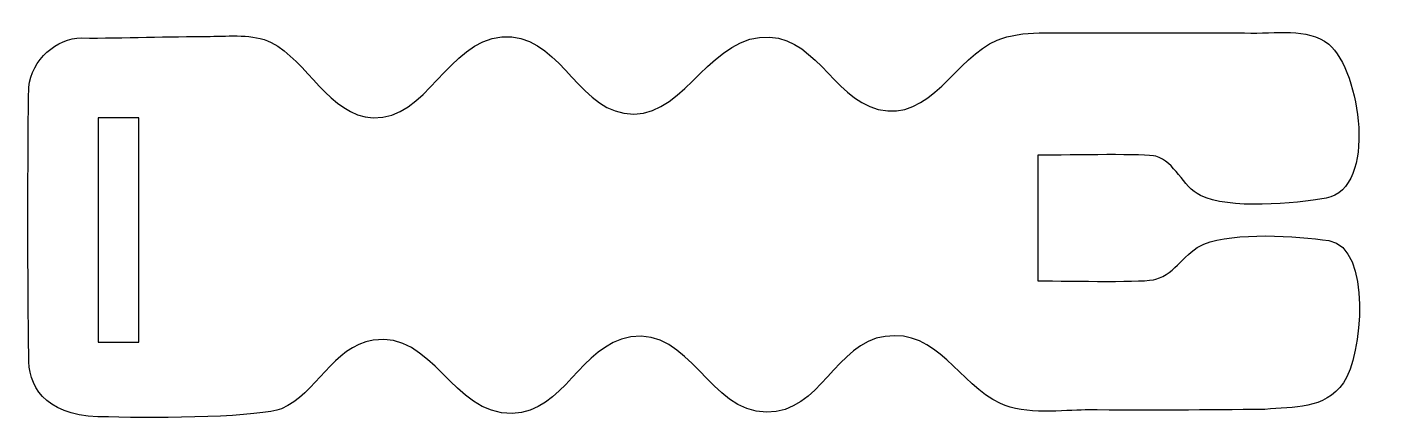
# Model space of a CAD drawing. Extents: x 35 to 176, y 60 to 101.
import ezdxf

# ---------------------------------------------------------------- set-up
doc = ezdxf.new("R2010")
doc.units = 0
doc.header["$MEASUREMENT"] = 0
doc.layers.add('LAYER_1', color=160, linetype='Continuous')

# ---------------------------------------------------------------- blocks, each defined once
blk = doc.blocks.new('AI9-BLK1')
at = {"layer": 'LAYER_1', "color": 7}
blk.add_lwpolyline([(-61.94, 11.1), (-61.94, -12.19), (-57.71, -12.19), (-57.71, 11.1)], close=True, dxfattribs=at)
blk.add_open_spline([(35.78, -5.84), (35.78, -5.84), (35.78, 7.22), (35.78, 7.22), (39.54, 7.22), (47.08, 7.4), (48.07, 7.1), (50.07, 6.57), (50.83, 3.92), (52.71, 3.04), (55.54, 1.57), (62.65, 2.16), (65.77, 2.75), (71.17, 3.81), (69.35, 15.98), (66.06, 18.74), (63.69, 20.53), (60.73, 19.79), (57.3, 19.92), (57.3, 19.92), (40.37, 19.92), (40.37, 19.92), (37.66, 19.84), (34.19, 20.27), (31.55, 19.15), (27.31, 17.45), (24.55, 10.57), (19.2, 11.98), (14.32, 13.21), (12.5, 20.09), (6.85, 19.45), (1.26, 18.86), (-1.5, 10.51), (-7.26, 11.57), (-12.32, 12.45), (-14.2, 19.98), (-19.96, 19.51), (-25.6, 19.03), (-27.78, 10.86), (-33.36, 11.1), (-37.89, 11.33), (-40.19, 17.04), (-43.95, 18.92), (-45.89, 19.86), (-48.24, 19.56), (-50.3, 19.56), (-54.59, 19.56), (-59.24, 19.35), (-63.7, 19.39), (-66.24, 19.41), (-68.88, 17.15), (-69.17, 14.27), (-69.35, 1.99), (-69.2, -12.85), (-69.15, -14.24), (-69.05, -17.17), (-67.01, -20.13), (-60.88, -19.95), (-55.35, -20.18), (-44.85, -19.94), (-42.89, -19.12), (-39.26, -17.6), (-37.54, -12.66), (-33.36, -12.01), (-27.19, -10.95), (-25.07, -19.77), (-18.9, -19.6), (-13.43, -19.48), (-11.85, -12.54), (-6.55, -11.66), (-0.44, -10.66), (1.68, -19.48), (7.56, -19.48), (13.2, -19.54), (14.79, -12.24), (19.9, -11.6), (25.37, -10.83), (27.55, -16.54), (31.9, -18.59), (34.43, -19.77), (38.61, -19.27), (40.72, -19.24), (47.5, -19.27), (53.32, -19.27), (59.42, -19.18), (62.41, -18.89), (65.59, -19.24), (67.59, -16.42), (69.53, -13.65), (70.59, -2.37), (66.06, -1.66), (62.71, -1.13), (56.24, -0.78), (53.07, -2.01), (51.07, -2.84), (50.18, -5.07), (48.07, -5.66), (47.13, -6.04), (39.48, -5.84), (35.78, -5.84)], degree=3, knots=[0, 0, 0, 0, 1, 1, 1, 2, 2, 2, 3, 3, 3, 4, 4, 4, 5, 5, 5, 6, 6, 6, 7, 7, 7, 8, 8, 8, 9, 9, 9, 10, 10, 10, 11, 11, 11, 12, 12, 12, 13, 13, 13, 14, 14, 14, 15, 15, 15, 16, 16, 16, 17, 17, 17, 18, 18, 18, 19, 19, 19, 20, 20, 20, 21, 21, 21, 22, 22, 22, 23, 23, 23, 24, 24, 24, 25, 25, 25, 26, 26, 26, 27, 27, 27, 28, 28, 28, 29, 29, 29, 30, 30, 30, 31, 31, 31, 32, 32, 32, 33, 33, 33, 33], dxfattribs=at)

msp = doc.modelspace()

# ---------------------------------------------------------------- block references
at = {"layer": 'LAYER_1', "color": 7}
msp.add_blockref('AI9-BLK1', (104.71385, 80.382432), dxfattribs=at)

doc.saveas('drawing.dxf')
